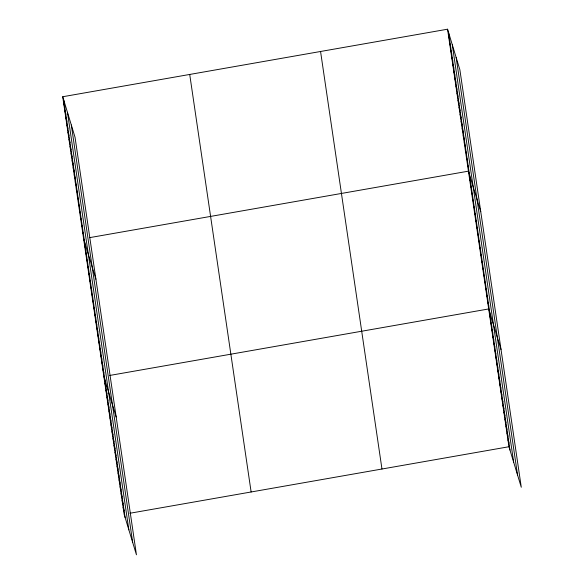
<?xml version="1.0" encoding="UTF-8"?>
<svg xmlns="http://www.w3.org/2000/svg" width="584" height="584" viewBox="0 0 584 584"><rect width="100%" height="100%" fill="white"/><g stroke="black" fill="none" stroke-linecap="round" stroke-linejoin="round"><path stroke-width="0.88" d="M62.722 96.74L75.037 137.269L136.444 554.8L124.129 514.27L62.722 96.74L447.556 29.2L459.871 69.73L521.278 487.26L508.963 446.731L447.556 29.2M89.41 237.681L468.434 171.163L480.749 211.693M109.675 375.461L488.699 308.943L501.014 349.48M129.94 513.248L508.963 446.731M448.6 36.296L449.607 39.595M449.644 43.398L450.651 46.691M450.687 50.494L451.695 53.794M451.731 57.59L452.739 60.889M452.775 64.693L453.783 67.985M453.819 71.788L454.826 75.088M454.863 78.884L455.87 82.183M455.907 85.987L456.914 89.279M456.951 93.082L457.958 96.382M457.995 100.178L459.002 103.477M459.039 107.281L460.046 110.573M460.082 114.376L461.09 117.676M461.126 121.472L462.134 124.772M462.17 128.575L463.178 131.867M463.214 135.671L464.222 138.97M464.258 142.766L465.266 146.066M465.302 149.869L466.309 153.161M466.346 156.965L467.353 160.264M467.39 164.06L468.397 167.36M469.448 178.047L470.449 181.347M470.463 184.938L471.463 188.238M471.478 191.829L472.478 195.129M472.493 198.721L473.493 202.013M473.5 205.604L474.507 208.904M474.515 212.496L475.515 215.795M475.529 219.387L476.529 222.686M476.544 226.278L477.544 229.57M477.559 233.162L478.559 236.462M478.566 240.053L479.574 243.353M479.581 246.944L480.581 250.244M480.596 253.836L481.596 257.128M481.61 260.719L482.61 264.019M482.625 267.611L483.625 270.91M483.632 274.502L484.64 277.794M484.647 281.386L485.647 284.685M485.662 288.277L486.662 291.577M486.676 295.168L487.676 298.468M487.691 302.059L488.691 305.352M489.713 315.834L490.713 319.134M490.728 322.726L491.728 326.025M491.743 329.617L492.743 332.909M492.75 336.501L493.757 339.8M493.765 343.392L494.772 346.692M494.779 350.283L495.779 353.583M495.794 357.174L496.794 360.467M496.809 364.058L497.809 367.358M497.816 370.95L498.824 374.249M498.831 377.841L499.831 381.133M499.846 384.732L500.846 388.024M500.86 391.616L501.86 394.915M501.875 398.507L502.875 401.807M502.882 405.398L503.89 408.69M503.897 412.282L504.897 415.582M504.912 419.173L505.912 422.473M505.926 426.064L506.927 429.364M506.941 432.956L507.941 436.248M507.949 439.84L508.956 443.139M63.765 103.835L64.766 107.135M64.809 110.931L65.809 114.23M65.853 118.034L66.853 121.326M66.897 125.129L67.897 128.429M67.941 132.225L68.941 135.524M68.985 139.328L69.985 142.62M70.029 146.423L71.029 149.723M71.073 153.519L72.073 156.819M72.117 160.622L73.117 163.914M73.161 167.718L74.161 171.017M74.204 174.813L75.205 178.113M75.248 181.916L76.249 185.208M76.292 189.012L77.292 192.311M77.336 196.107L78.336 199.407M78.38 203.21L79.38 206.502M79.424 210.306L80.424 213.605M80.468 217.401L81.468 220.701M81.512 224.504L82.512 227.797M82.556 231.6L83.556 234.899M83.6 238.695L95.915 279.232M84.614 245.587L85.614 248.886M85.629 252.478L86.629 255.777M86.636 259.369L87.644 262.661M87.651 266.253L88.651 269.553M88.666 273.144L89.666 276.444M89.68 280.035L90.681 283.335M90.695 286.926L91.695 290.219M91.703 293.81L92.71 297.11M92.717 300.702L93.717 304.001M93.732 307.593L94.732 310.892M94.747 314.484L95.747 317.776M95.754 321.368L96.762 324.668M96.769 328.259L97.776 331.559M97.783 335.15L98.784 338.443M98.798 342.034L99.798 345.334M99.813 348.925L100.813 352.225M100.82 355.817L101.828 359.116M101.835 362.708L102.842 366M102.85 369.592L103.85 372.891M103.864 376.483L116.18 417.012M104.879 383.374L105.879 386.674M105.887 390.265L106.894 393.558M106.901 397.149L107.901 400.449M107.916 404.04L108.916 407.34M108.931 410.932L109.931 414.231M109.945 417.823L110.945 421.115M110.953 424.707L111.96 428.006M111.967 431.598L112.968 434.897M112.982 438.489L113.982 441.789M113.997 445.38L114.997 448.673M115.012 452.264L116.012 455.564M116.019 459.155L117.026 462.455M117.034 466.047L118.034 469.339M118.048 472.93L119.048 476.23M119.063 479.822L120.063 483.121M120.078 486.713L121.078 490.012M121.085 493.604L122.093 496.896M122.1 500.488L123.1 503.788M123.115 507.379L124.115 510.679M456.141 57.444L517.548 474.974M452.293 44.785L513.701 462.316M448.563 32.5L509.963 450.03M320.565 51.487L381.965 469.018M189.72 74.453L251.127 491.984M71.299 124.983L132.707 542.514M67.459 112.325L128.86 529.856M63.722 100.032L125.129 517.57"/></g></svg>
